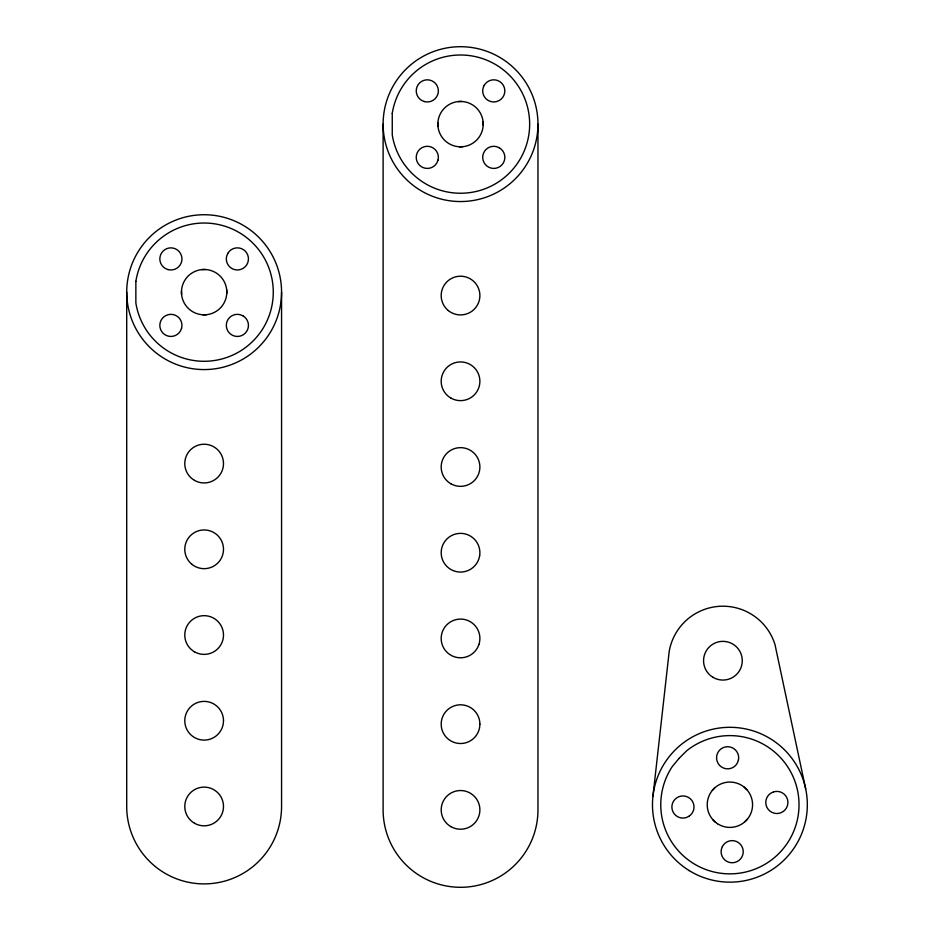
<?xml version="1.0" encoding="UTF-8"?>
<svg xmlns="http://www.w3.org/2000/svg" width="934" height="934" viewBox="0 0 934 934"><rect width="100%" height="100%" fill="white"/><g stroke="black" fill="none" stroke-linecap="round" stroke-linejoin="round"><path stroke-width="1.4" d="M652.936 796.328L669.188 651.477A54.522 54.522 0 0 1 774.986 644.542L805.692 788.938M712.315 790.421L714.767 787.841M745.028 821.616L747.48 819.048M458.197 101.573L461.758 101.479M459.318 146.766L462.879 146.673M201.802 269.599L205.363 269.506M202.923 314.793L206.472 314.711M744.211 787.152L746.791 789.604M713.004 819.865L715.584 822.317M483.088 121.782L483.182 125.343A22.673 22.673 0 0 1 448.157 143.124A22.673 22.673 0 0 1 450.27 103.907A22.673 22.673 0 0 1 483.182 125.343M437.894 122.903L437.988 126.464M226.693 289.82L226.775 293.369A22.673 22.673 0 0 1 191.762 311.15A22.673 22.673 0 0 1 193.875 271.934A22.673 22.673 0 0 1 226.775 293.369M181.5 290.929L181.581 294.49M537.961 124.129A77.429 77.429 0 0 1 421.829 191.178A77.429 77.429 0 0 1 421.829 57.067A77.429 77.429 0 0 1 537.961 124.129L537.961 809.871A77.429 77.429 0 0 1 460.532 887.3A77.429 77.429 0 0 1 383.115 809.871L383.115 124.129M281.566 292.155A77.429 77.429 0 0 1 165.423 359.205A77.429 77.429 0 0 1 165.423 225.106A77.429 77.429 0 0 1 281.566 292.155L281.566 806.462A77.429 77.429 0 0 1 204.137 883.891A77.429 77.429 0 0 1 126.709 806.462L126.709 292.155M135.862 281.344L135.862 302.966A69.128 69.128 0 0 0 241.789 350.133A69.128 69.128 0 0 0 241.789 234.177A69.128 69.128 0 0 0 135.862 281.344M392.257 113.306L392.257 134.94A69.128 69.128 0 0 0 498.184 182.095A69.128 69.128 0 0 0 498.184 66.151A69.128 69.128 0 0 0 392.257 113.306M223.495 720.744L223.261 723.78A19.357 19.357 0 0 1 185.025 723.78L184.78 720.744A19.357 19.357 0 0 1 204.137 701.387A19.357 19.357 0 0 1 223.495 720.744M479.889 724.154L479.656 727.189A19.357 19.357 0 0 1 441.42 727.189L441.187 724.154A19.357 19.357 0 0 1 460.532 704.796A19.357 19.357 0 0 1 479.889 724.154M479.656 555.742L478.944 558.695A19.357 19.357 0 0 1 441.42 555.742L441.187 552.718A19.357 19.357 0 0 1 457.508 533.606L460.532 533.361A19.357 19.357 0 0 1 479.656 555.742M738.432 760.124L737.463 762.844A11.056 11.056 0 0 1 718.328 763.767L717.09 761.152A11.056 11.056 0 0 1 727.084 746.733A11.056 11.056 0 0 1 738.432 760.124M722.332 846.624L721.363 849.345A11.056 11.056 0 0 0 732.7 862.736A11.056 11.056 0 0 0 742.705 848.306L741.468 845.702A11.056 11.056 0 0 0 722.332 846.624M181.581 328.254L180.472 330.916A11.056 11.056 0 0 1 163.076 333.216A11.056 11.056 0 0 1 165.365 315.809L168.038 314.711A11.056 11.056 0 0 1 181.581 328.254M227.803 253.383L226.693 256.056A11.056 11.056 0 0 0 240.236 269.599L242.91 268.49A11.056 11.056 0 0 0 245.198 251.094A11.056 11.056 0 0 0 227.803 253.383M437.988 160.228L436.878 162.89A11.056 11.056 0 0 1 419.483 165.19A11.056 11.056 0 0 1 421.771 147.782L424.433 146.685A11.056 11.056 0 0 1 437.988 160.228M484.197 85.356L483.088 88.018A11.056 11.056 0 0 0 496.643 101.573L499.305 100.463A11.056 11.056 0 0 0 501.593 83.068A11.056 11.056 0 0 0 484.197 85.356M478.944 644.425L477.788 647.227A19.357 19.357 0 0 1 460.532 657.793L457.508 657.559A19.357 19.357 0 0 1 443.288 629.656L444.876 627.064A19.357 19.357 0 0 1 457.508 619.324L460.532 619.079A19.357 19.357 0 0 1 478.944 644.425M678.948 758.49L672.071 766.849A69.128 69.128 0 0 0 718.806 872.963A69.128 69.128 0 0 0 796.737 787.105A69.128 69.128 0 0 0 686.607 750.843L678.948 758.49M688.93 816.304L686.327 817.542A11.056 11.056 0 0 1 671.896 807.536A11.056 11.056 0 0 1 685.287 796.2L688.008 797.169A11.056 11.056 0 0 1 688.93 816.304M773.469 791.927L770.865 793.164A11.056 11.056 0 0 0 771.788 812.3L774.508 813.269A11.056 11.056 0 0 0 787.899 801.921A11.056 11.056 0 0 0 773.469 791.927M424.433 101.573L421.771 100.463A11.056 11.056 0 0 1 419.483 83.068A11.056 11.056 0 0 1 436.878 85.356L437.988 88.018A11.056 11.056 0 0 1 424.433 101.573M499.305 147.782L496.643 146.685A11.056 11.056 0 0 0 483.088 160.228L484.197 162.89A11.056 11.056 0 0 0 501.593 165.19A11.056 11.056 0 0 0 499.305 147.782M168.038 269.599L165.365 268.49A11.056 11.056 0 0 1 163.076 251.094A11.056 11.056 0 0 1 180.472 253.383L181.581 256.056A11.056 11.056 0 0 1 168.038 269.599M242.91 315.809L240.236 314.711A11.056 11.056 0 0 0 226.693 328.254L227.803 330.916A11.056 11.056 0 0 0 245.198 333.216A11.056 11.056 0 0 0 242.91 315.809M689.175 870.581A77.429 77.429 0 0 0 807.291 807.069A77.429 77.429 0 0 0 693.226 736.541A77.429 77.429 0 0 0 689.175 870.581M713.027 677.348A19.357 19.357 0 0 0 742.273 660.957A19.357 19.357 0 0 0 713.471 643.818A19.357 19.357 0 0 0 713.027 677.348M717.499 823.718A22.673 22.673 0 0 0 752.535 805.972A22.673 22.673 0 0 0 719.659 784.502A22.673 22.673 0 0 0 717.499 823.718M191.96 564.358A19.357 19.357 0 0 0 223.261 552.333A19.357 19.357 0 0 0 197.202 531.236A19.357 19.357 0 0 0 191.96 564.358M194.459 480.356A19.357 19.357 0 0 0 223.495 463.591A19.357 19.357 0 0 0 194.459 446.826A19.357 19.357 0 0 0 194.459 480.356M194.459 823.228A19.357 19.357 0 0 0 223.495 806.462A19.357 19.357 0 0 0 194.459 789.709A19.357 19.357 0 0 0 194.459 823.228M194.459 651.792A19.357 19.357 0 0 0 223.495 635.027A19.357 19.357 0 0 0 194.459 618.261A19.357 19.357 0 0 0 194.459 651.792M450.865 826.637A19.357 19.357 0 0 0 479.889 809.871A19.357 19.357 0 0 0 450.865 793.118A19.357 19.357 0 0 0 450.865 826.637M450.865 483.765A19.357 19.357 0 0 0 479.889 467A19.357 19.357 0 0 0 450.865 450.235A19.357 19.357 0 0 0 450.865 483.765M448.355 310.602A19.357 19.357 0 0 0 479.656 298.588A19.357 19.357 0 0 0 453.597 277.491A19.357 19.357 0 0 0 448.355 310.602M450.865 398.047A19.357 19.357 0 0 0 479.889 381.282A19.357 19.357 0 0 0 450.865 364.517A19.357 19.357 0 0 0 450.865 398.047"/></g></svg>
